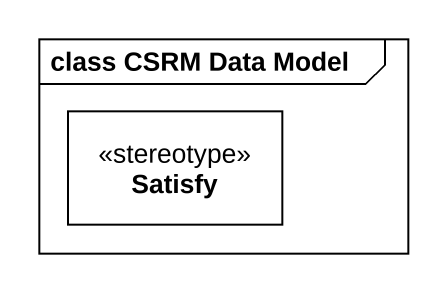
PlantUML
@startuml
mainframe class CSRM Data Model
hide circle
hide empty members
class Satisfy <<stereotype>>
@enduml
